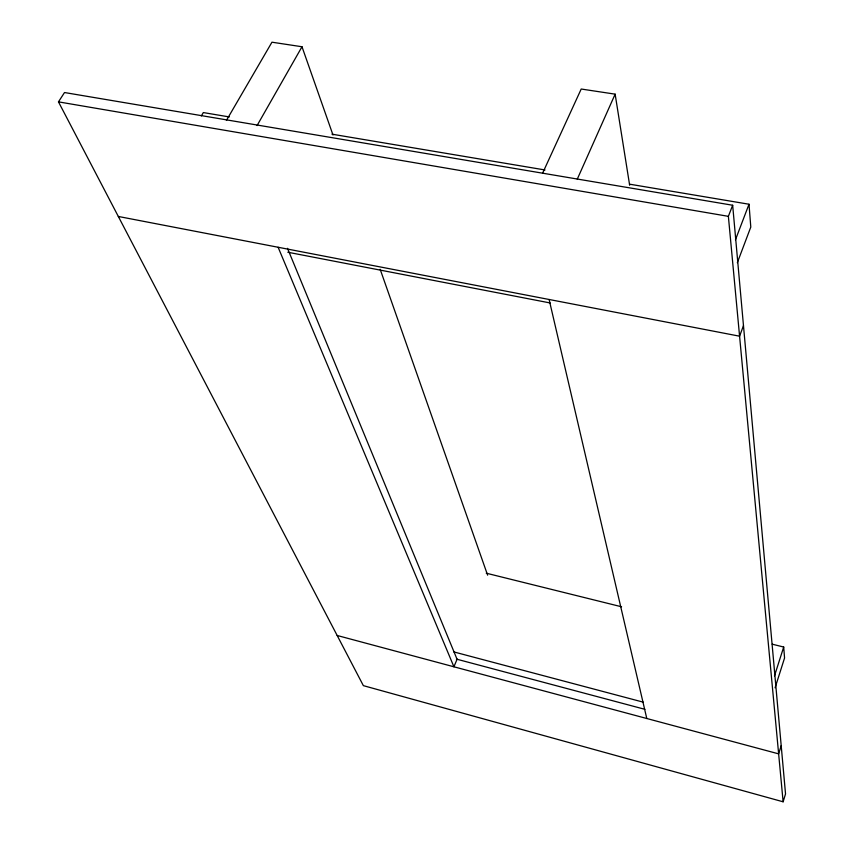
<?xml version="1.0" encoding="UTF-8"?>
<svg xmlns="http://www.w3.org/2000/svg" width="844" height="844" viewBox="0 0 844 844"><rect width="100%" height="100%" fill="white"/><g stroke="black" fill="none" stroke-linecap="round" stroke-linejoin="round"><path stroke-width="1.27" d="M783.126 801.8L785.532 793.919L732.666 205.25L64.513 92.534L58.468 101.86L363.363 685.644L783.126 801.8L728.372 216.338L732.666 205.25M781.196 745.653L778.643 753.861L337.178 635.49M775.077 687.818L784.561 657.993L783.696 647.031L772.207 644.183M774.497 675.844L783.696 647.031M743.48 325.615L739.587 336.197L118.329 216.465M737.339 262.684L750.791 227.057L749.008 204.237L629.476 184.161M735.462 239.77L749.008 204.237M457.068 659.269L453.924 666.792L278.119 247.26M577.254 179.192L615.139 94.159L581.21 89.021L542.534 173.326M257.061 125.577L301.994 46.747L271.958 42.2L226.435 120.407M201.336 115.945L203.33 112.569L229.315 116.936M331.956 134.175L545.034 169.971M58.468 101.86L728.372 216.338M287.793 252.229L550.161 302.964M486.249 573.192L621.574 606.783M453.829 651.916L643.318 702.176M456.404 659.09L644.911 709.329M287.498 248.326L457.153 659.491M301.994 46.747L333 135.019M380.169 269.299L487.621 575.165M549.106 299.493L646.789 718.508M615.139 94.159L629.656 185.258"/></g></svg>
